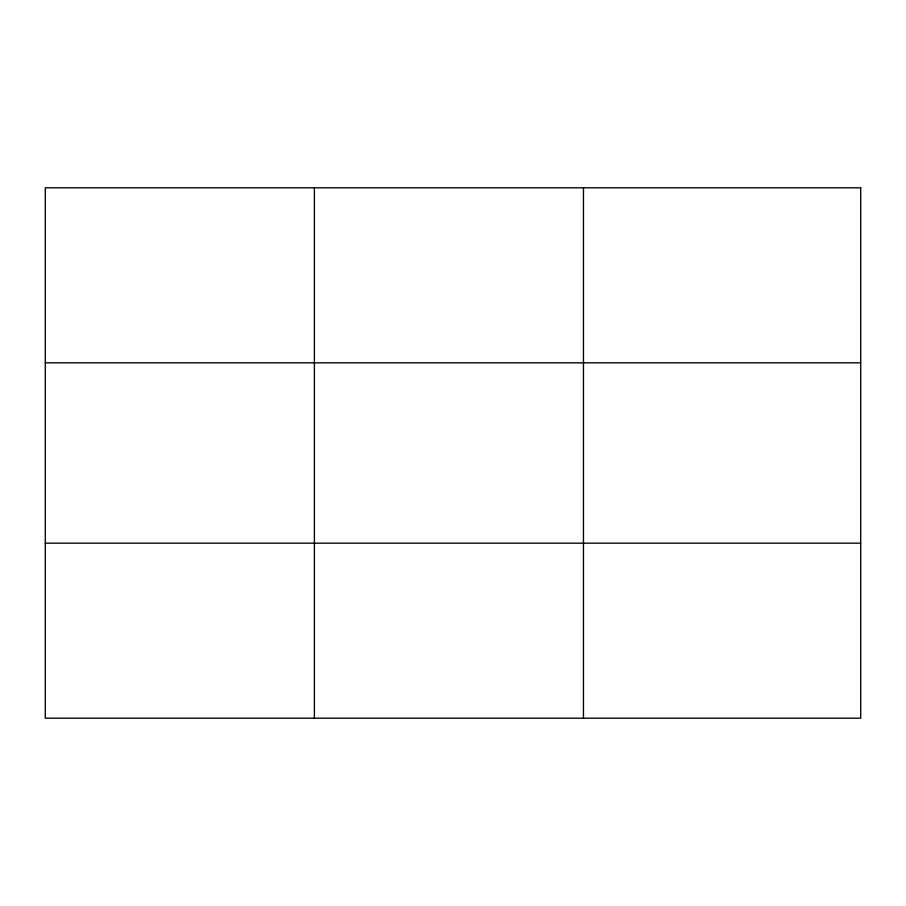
<?xml version="1.0" encoding="UTF-8"?>
<svg xmlns="http://www.w3.org/2000/svg" width="906" height="906" viewBox="0 0 906 906"><rect width="100%" height="100%" fill="white"/><g stroke="black" fill="none" stroke-linecap="round" stroke-linejoin="round"><path stroke-width="1.36" d="M314.382 718.198L314.382 187.802M583.464 718.198L583.464 187.802M45.3 362.83L860.7 362.83M45.3 543.17L860.7 543.17M860.7 187.802L860.7 718.198L45.3 718.198L45.3 187.802L860.7 187.802"/></g></svg>
